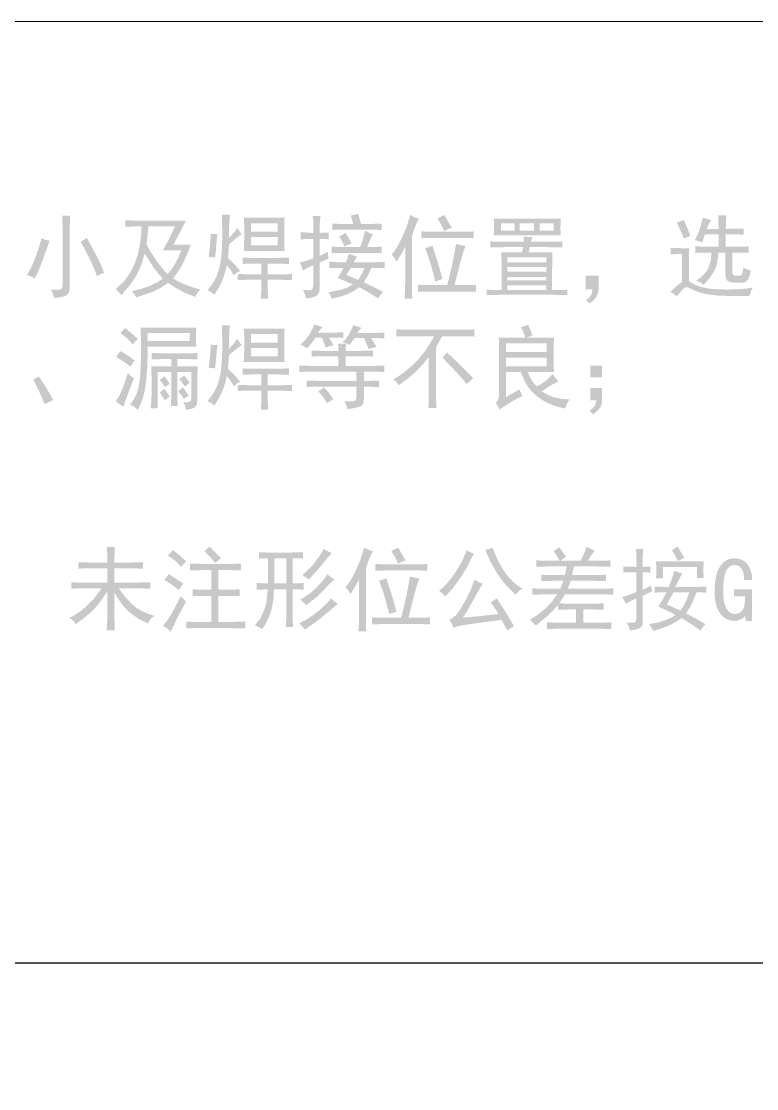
# Model space of a CAD drawing. Header units: millimetres. Extents: x 3 to 591, y 5 to 206.
# Drawn here: x 491.14 to 514.35, y 171.13 to 204.82 of the extents above; entities that cross this region are included whole.
import ezdxf

# ---------------------------------------------------------------- set-up
doc = ezdxf.new("R2010")
doc.units = ezdxf.units.MM
picture_1 = doc.add_image_def('image4.jpg', size_in_pixel=(736, 881))

msp = doc.modelspace()

# ---------------------------------------------------------------- hatches: boundary and pattern name
h = msp.add_hatch(color=7)
h.paths.add_polyline_path([(492.677715, 198.688557), (492.669309, 198.501971), (492.666691, 198.259161), (492.666691, 196.44015), (492.659577, 196.342585), (492.638304, 196.264864), (492.602974, 196.206986), (492.553692, 196.168952), (492.487141, 196.142907), (492.400799, 196.120997), (492.294716, 196.10322), (492.168944, 196.089577), (492.132012, 196.222282), (492.066969, 196.3492), (492.179417, 196.349923), (492.268714, 196.352094), (492.33486, 196.355711), (492.377854, 196.360775), (492.424983, 196.400463), (492.440693, 196.496374), (492.440693, 198.259161), (492.429117, 198.688557)])
h.paths.add_polyline_path([(492.033345, 197.897564), (491.922826, 197.593706), (491.795771, 197.247681), (491.730056, 197.075719), (491.668578, 196.927011), (491.611441, 196.801661), (491.558748, 196.699773), (491.442649, 196.773015), (491.321175, 196.812772), (491.493498, 197.150253), (491.626548, 197.485254), (491.677906, 197.640913), (491.719497, 197.774711), (491.751269, 197.886703), (491.773171, 197.976939), (491.905945, 197.923195)])
h.paths.add_polyline_path([(493.209087, 197.987963), (493.412279, 197.613627), (493.570409, 197.304249), (493.683477, 197.05988), (493.751483, 196.880571), (493.638277, 196.843709), (493.525485, 196.779148), (493.429151, 197.028952), (493.310442, 197.293018), (493.169305, 197.571347), (493.005689, 197.863939), (493.1016, 197.917269)])
h = msp.add_hatch(color=7)
h.paths.add_polyline_path([(496.333217, 198.530359), (496.255496, 198.382082), (496.157931, 198.185849), (495.937996, 197.77354), (496.480392, 197.77354), (496.402868, 197.556818), (496.329014, 197.370533), (496.258777, 197.214737), (496.192106, 197.089482), (496.060503, 196.884912), (495.92642, 196.711348), (496.080209, 196.617848), (496.29353, 196.518974), (496.537925, 196.428506), (496.785214, 196.360775), (496.683583, 196.23372), (496.627015, 196.123202), (496.416476, 196.201638), (496.203199, 196.301313), (495.987131, 196.422176), (495.768221, 196.564174), (495.529339, 196.404528), (495.287562, 196.287464), (495.034623, 196.195686), (494.762254, 196.112177), (494.716778, 196.188245), (494.626655, 196.304), (494.928652, 196.379637), (495.191375, 196.470881), (495.414824, 196.577627), (495.598998, 196.699773), (495.443418, 196.879193), (495.293625, 197.078458), (495.033451, 197.490767), (494.920452, 197.123657), (494.767766, 196.795684), (494.580904, 196.513462), (494.456811, 196.364909), (494.287657, 196.179977), (494.216619, 196.267689), (494.117883, 196.372351), (494.3722, 196.606411), (494.569879, 196.880571), (494.714091, 197.167134), (494.807453, 197.440055), (494.865331, 197.699746), (494.903365, 197.948275), (494.924449, 198.170002), (494.931477, 198.34956), (494.795878, 198.34956), (494.423256, 198.338536), (494.423256, 198.541934), (494.795878, 198.530359)])
h.paths.add_polyline_path([(495.089675, 197.77354), (495.219831, 197.544579), (495.406624, 197.264768), (495.50915, 197.124217), (495.601754, 197.007695), (495.684437, 196.915255), (495.757197, 196.846947), (495.861308, 196.969317), (495.97162, 197.134682), (496.081587, 197.342628), (496.186594, 197.592741), (495.598998, 197.592741), (495.680509, 197.729581), (495.768221, 197.892051), (495.867027, 198.093934), (495.983195, 198.34956), (495.146451, 198.34956), (495.13851, 198.245682), (495.126331, 198.115087), (495.110019, 197.957724)])
h = msp.add_hatch(color=7)
h.paths.add_polyline_path([(498.157582, 197.570142), (498.162965, 197.655718), (498.167572, 197.766099), (498.171457, 197.901284), (498.174669, 198.061274), (498.172947, 198.373469), (498.157582, 198.620758), (499.446323, 198.620758), (499.435299, 198.39476), (499.435936, 198.127084), (499.437917, 197.900388), (499.441345, 197.714724), (499.446323, 197.570142)])
h.paths.add_polyline_path([(498.915503, 196.666149), (498.915503, 196.53055), (498.918121, 196.27892), (498.926527, 196.066978), (498.700529, 196.066978), (498.70921, 196.259145), (498.712104, 196.496374), (498.712104, 196.666149), (498.316332, 196.666149), (497.965759, 196.654573), (497.965759, 196.846947), (498.316332, 196.835372), (498.712104, 196.835372), (498.712104, 197.174369), (498.463506, 197.174369), (498.270994, 197.171544), (498.123957, 197.163345), (498.123957, 197.366743), (498.2681, 197.358062), (498.451931, 197.355168), (499.2319, 197.355168), (499.581922, 197.366743), (499.581922, 197.163345), (499.242924, 197.174369), (498.915503, 197.174369), (498.915503, 196.835372), (499.2771, 196.835372), (499.497035, 196.838266), (499.683897, 196.846947), (499.683897, 196.654573), (499.519841, 196.657467), (499.322299, 196.666149)])
h.paths.add_polyline_path([(498.089782, 198.100962), (498.014231, 198.047107), (497.923177, 197.976456), (497.81662, 197.888959), (497.694561, 197.784564), (497.660385, 197.355168), (497.863853, 197.157557), (498.044582, 196.948371), (497.937095, 196.883534), (497.841184, 196.801748), (497.748029, 196.973727), (497.626761, 197.129169), (497.554552, 196.850944), (497.474075, 196.626461), (497.370722, 196.418653), (497.230989, 196.191001), (497.132046, 196.27327), (497.016566, 196.338176), (497.184411, 196.555768), (497.3043, 196.779148), (497.386156, 197.023405), (497.439899, 197.304456), (497.469665, 197.616582), (497.479587, 197.954339), (497.476762, 198.327167), (497.468563, 198.722733), (497.717161, 198.722733), (497.694561, 198.37216), (497.694561, 197.987963), (497.855378, 198.163111), (497.954183, 198.30436)])
h.paths.add_polyline_path([(499.2319, 198.180337), (499.2319, 198.451535), (498.384131, 198.451535), (498.384131, 198.180337)])
h.paths.add_polyline_path([(499.2319, 197.75094), (499.2319, 198.010563), (498.384131, 198.010563), (498.384131, 197.75094)])
h.paths.add_polyline_path([(497.332964, 198.100962), (497.312982, 197.994991), (497.298788, 197.835276), (497.281769, 197.624781), (497.253589, 197.366743), (497.05019, 197.389343), (497.095252, 197.739571), (497.11799, 198.112537)])
h = msp.add_hatch(color=7)
h.paths.add_polyline_path([(501.734811, 197.389343), (501.692091, 197.329674), (501.632836, 197.219569), (502.35603, 197.219569), (502.51981, 197.22825), (502.604628, 197.231144), (502.604628, 197.027746), (502.508579, 197.035945), (502.37863, 197.03877), (502.186807, 197.03877), (502.076289, 196.795822), (501.949233, 196.586774), (502.277069, 196.425612), (502.559429, 196.2814), (502.536166, 196.256286), (502.500242, 196.214014), (502.451606, 196.154586), (502.390206, 196.078002), (502.285604, 196.150762), (502.152839, 196.233445), (501.991858, 196.326049), (501.80261, 196.428575), (501.631389, 196.305723), (501.43495, 196.208089), (501.20461, 196.130505), (500.93169, 196.066978), (500.900615, 196.163302), (500.830266, 196.270376), (501.214463, 196.344239), (501.412419, 196.41321), (501.599212, 196.518974), (501.531102, 196.54843), (501.4293, 196.592148), (501.293804, 196.650129), (501.124615, 196.722373), (501.203646, 196.852253), (501.305414, 197.03877), (501.124615, 197.03877), (500.968621, 197.035945), (500.863891, 197.027746), (500.863891, 197.242169), (500.95429, 197.230869), (501.112489, 197.219569), (501.384238, 197.219569), (501.446387, 197.38328), (501.474637, 197.490767), (501.63573, 197.425792)])
h.paths.add_polyline_path([(500.35567, 198.146162), (500.35567, 198.485159), (500.349951, 198.567083), (500.33307, 198.677533), (500.581668, 198.677533), (500.564581, 198.567083), (500.559068, 198.485159), (500.559068, 198.146162), (500.685917, 198.149055), (500.841291, 198.157737), (500.841291, 197.942763), (500.685917, 197.951445), (500.559068, 197.954339), (500.559068, 197.422967), (500.652086, 197.470992), (500.818691, 197.547542), (500.821585, 197.420211), (500.830266, 197.332568), (500.660768, 197.256087), (500.559068, 197.208544), (500.559068, 196.394951), (500.5364, 196.258938), (500.468669, 196.168401), (500.412652, 196.137378), (500.335551, 196.112039), (500.237365, 196.092282), (500.118096, 196.078002), (500.095428, 196.185489), (500.027697, 196.3492), (500.129293, 196.336806), (500.208358, 196.332732), (500.264892, 196.33703), (500.298895, 196.349751), (500.335551, 196.400187), (500.35567, 196.48535), (500.35567, 197.129169), (500.301091, 197.105906), (500.22827, 197.069983), (500.137156, 197.021347), (500.027697, 196.959946), (499.974091, 197.10657), (499.926273, 197.208544), (500.174665, 197.276344), (500.35567, 197.344143), (500.35567, 197.954339), (500.276295, 197.954339), (499.959897, 197.942763), (499.959897, 198.168761), (500.276295, 198.146162)])
h.paths.add_polyline_path([(501.983409, 198.213961), (502.144226, 198.132106), (502.243031, 198.089938), (502.205617, 198.043834), (502.161176, 197.962538), (502.109706, 197.845999), (502.051208, 197.694165), (502.277207, 197.694165), (502.426724, 197.705465), (502.514229, 197.716765), (502.514229, 197.502342), (502.421074, 197.510541), (502.299806, 197.513366), (501.192415, 197.513366), (501.087064, 197.510541), (500.93169, 197.502342), (500.93169, 197.716765), (501.075971, 197.705465), (501.169815, 197.694165), (501.836234, 197.694165), (501.929252, 197.976594)])
h.paths.add_polyline_path([(501.610236, 198.428935), (501.567724, 198.589752), (501.531412, 198.688557), (501.669561, 198.719632), (501.768435, 198.745333), (501.858834, 198.428935), (502.243031, 198.428935), (502.389792, 198.437134), (502.514229, 198.439959), (502.514229, 198.236561), (502.254607, 198.248136), (501.260214, 198.248136), (501.092783, 198.245243), (500.95429, 198.236561), (500.95429, 198.439959), (501.078589, 198.431553), (501.226039, 198.428935)])
h.paths.add_polyline_path([(501.395813, 196.812772), (501.618711, 196.727885), (501.768435, 196.654573), (501.892872, 196.85804), (501.971833, 197.03877), (501.542437, 197.03877), (501.454862, 196.908821)])
h.paths.add_polyline_path([(501.373213, 198.146162), (501.488969, 197.948138), (501.565036, 197.807164), (501.417931, 197.756384), (501.339038, 197.716765), (501.251326, 197.903282), (501.169815, 198.033162), (501.282676, 198.089662)])
h = msp.add_hatch(color=7)
h.paths.add_polyline_path([(503.694774, 198.587134), (503.650858, 198.524106), (503.598518, 198.414466), (503.537807, 198.258317), (503.468776, 198.055762), (503.468776, 196.620949), (503.469413, 196.45052), (503.471394, 196.301382), (503.474822, 196.173534), (503.4798, 196.066978), (503.231202, 196.066978), (503.248083, 196.304276), (503.253802, 196.609373), (503.253802, 197.694165), (503.17329, 197.55153), (503.101253, 197.428686), (503.037691, 197.325583), (502.982604, 197.242169), (502.903505, 197.369499), (502.824405, 197.457143), (502.899663, 197.548825), (502.978332, 197.665984), (503.060515, 197.808671), (503.146315, 197.976939), (503.300242, 198.341154), (503.412001, 198.711157), (503.556281, 198.634676)])
h.paths.add_polyline_path([(505.164314, 197.72834), (505.139501, 197.681005), (505.110502, 197.606797), (505.077265, 197.505718), (505.039739, 197.377768), (504.995901, 197.21664), (504.94369, 197.016032), (504.883005, 196.775944), (504.813741, 196.496374), (505.197938, 196.496374), (505.378737, 196.499268), (505.491736, 196.50795), (505.491736, 196.2814), (505.367368, 196.290082), (505.197938, 196.292976), (504.045347, 196.292976), (503.915234, 196.292252), (503.807704, 196.290082), (503.722809, 196.286465), (503.660599, 196.2814), (503.660599, 196.50795), (503.801917, 196.499268), (504.022196, 196.496374), (504.576719, 196.496374), (504.649264, 196.763955), (504.720517, 197.069776), (504.790426, 197.413838), (504.858941, 197.79614), (505.025477, 197.756452)])
h.paths.add_polyline_path([(505.107539, 198.180337), (505.285444, 198.182955), (505.412912, 198.191361), (505.412912, 197.976939), (505.282619, 197.985138), (505.096515, 197.987963), (504.090547, 197.987963), (503.762574, 197.976939), (503.762574, 198.191361), (504.090547, 198.180337)])
h.paths.add_polyline_path([(504.113147, 197.739365), (504.293876, 197.188632), (504.429544, 196.688748), (504.305176, 196.646167), (504.203546, 196.609373), (504.073459, 197.118145), (503.989537, 197.377768), (503.886597, 197.660541)])
h.paths.add_polyline_path([(504.486319, 198.711157), (504.613305, 198.490809), (504.723342, 198.30436), (504.61868, 198.267498), (504.486319, 198.202937), (504.392888, 198.403441), (504.271345, 198.598158)])
h = msp.add_hatch(color=7)
h.paths.add_polyline_path([(507.271452, 198.010563), (507.215228, 197.863939), (507.791248, 197.863939), (507.974803, 197.866558), (508.20962, 197.874964), (508.20962, 197.683141), (507.98059, 197.69134), (507.791248, 197.694165), (507.181053, 197.694165), (507.158453, 197.535966), (507.904247, 197.535966), (507.895841, 197.27593), (507.893223, 197.06137), (507.893223, 196.338176), (508.147471, 196.341), (508.367819, 196.3492), (508.367819, 196.179977), (507.904247, 196.191001), (506.276508, 196.191001), (505.824512, 196.179977), (505.824512, 196.3492), (506.299108, 196.338176), (506.299108, 197.06137), (506.296283, 197.27593), (506.288084, 197.535966), (506.94403, 197.535966), (506.96663, 197.694165), (506.366908, 197.694165), (505.937511, 197.683141), (505.937511, 197.874964), (506.366908, 197.863939), (506.98923, 197.863939), (507.000254, 198.033162), (507.124278, 198.016075)])
h.paths.add_polyline_path([(508.164421, 198.598158), (508.152845, 198.30436), (508.164421, 198.067338), (506.05051, 198.067338), (506.062086, 198.315936), (506.05051, 198.598158)])
h.paths.add_polyline_path([(507.712424, 197.219569), (507.712424, 197.377768), (506.479907, 197.377768), (506.479907, 197.219569)])
h.paths.add_polyline_path([(507.712424, 196.925771), (507.712424, 197.072945), (506.479907, 197.072945), (506.479907, 196.925771)])
h.paths.add_polyline_path([(507.712424, 196.338176), (507.712424, 196.48535), (506.479907, 196.48535), (506.479907, 196.338176)])
h.paths.add_polyline_path([(507.712424, 196.643549), (507.712424, 196.756548), (506.479907, 196.756548), (506.479907, 196.643549)])
h.paths.add_polyline_path([(507.316652, 198.213961), (507.316652, 198.451535), (506.864104, 198.451535), (506.864104, 198.213961)])
h.paths.add_polyline_path([(507.938422, 198.213961), (507.938422, 198.451535), (507.49745, 198.451535), (507.49745, 198.213961)])
h.paths.add_polyline_path([(506.705905, 198.213961), (506.705905, 198.451535), (506.276508, 198.451535), (506.276508, 198.213961)])
h = msp.add_hatch(color=7)
h.paths.add_polyline_path([(512.910068, 198.552958), (512.836481, 198.420322), (512.774469, 198.270736), (513.147642, 198.270736), (513.136066, 198.700133), (513.39624, 198.700133), (513.379152, 198.513547), (513.37364, 198.270736), (513.557109, 198.275482), (513.712362, 198.278936), (513.839503, 198.281046), (513.938636, 198.281761), (513.938636, 198.089938), (513.831054, 198.094683), (513.700993, 198.098137), (513.548505, 198.100247), (513.37364, 198.100962), (513.37364, 197.705741), (513.757837, 197.705741), (514.096835, 197.716765), (514.096835, 197.513366), (514.000501, 197.518431), (513.881792, 197.522048), (513.740655, 197.524219), (513.577039, 197.524942), (513.577039, 196.903171), (513.58479, 196.853657), (513.608045, 196.818353), (513.646802, 196.797209), (513.701062, 196.790172), (513.836661, 196.790172), (513.872025, 196.823228), (513.898811, 196.877677), (513.917121, 196.953418), (513.92706, 197.050346), (514.042747, 196.993777), (514.164634, 196.959946), (514.124335, 196.791783), (514.071272, 196.67173), (514.005497, 196.599736), (513.92706, 196.575749), (513.622238, 196.575749), (513.508335, 196.590537), (513.427039, 196.634936), (513.3783, 196.708997), (513.362065, 196.812772), (513.362065, 197.524942), (513.136066, 197.524942), (513.128229, 197.361756), (513.104785, 197.211232), (513.065838, 197.073419), (513.011492, 196.948371), (512.864731, 196.719685), (512.672494, 196.50795), (512.576238, 196.57823), (512.446496, 196.631973), (512.575894, 196.733276), (512.682141, 196.833856), (512.765236, 196.933815), (512.825181, 197.033258), (512.89739, 197.254915), (512.921644, 197.524942), (512.762377, 197.524219), (512.624401, 197.522048), (512.507715, 197.518431), (512.412321, 197.513366), (512.412321, 197.72834), (512.581682, 197.711253), (512.728718, 197.705741), (513.147642, 197.705741), (513.147642, 198.100962), (512.717694, 198.100962), (512.627295, 197.84134), (512.401296, 197.920163), (512.54792, 198.242142), (512.649895, 198.620758)])
h.paths.add_polyline_path([(512.220498, 197.660541), (512.211816, 197.434267), (512.208922, 197.231144), (512.208922, 196.620949), (512.377603, 196.515417), (512.590157, 196.436912), (512.846635, 196.385382), (513.147091, 196.360775), (513.456434, 196.355926), (513.740405, 196.363738), (513.999054, 196.384262), (514.232434, 196.417551), (514.175727, 196.324051), (514.119434, 196.157377), (513.793339, 196.153751), (513.516129, 196.154414), (513.287702, 196.159315), (513.107954, 196.168401), (512.821047, 196.20113), (512.582095, 196.253288), (512.389583, 196.319916), (512.242546, 196.394399), (512.18261, 196.423045), (512.12686, 196.429677), (512.075347, 196.414398), (512.028124, 196.377312), (511.931799, 196.26886), (511.824725, 196.134777), (511.734188, 196.21677), (511.621327, 196.2814), (511.776701, 196.428506), (511.9945, 196.598349), (511.9945, 197.479742), (511.632902, 197.468167), (511.632902, 197.671565), (511.749906, 197.666587), (511.886806, 197.663159), (512.043652, 197.661178)])
h.paths.add_polyline_path([(512.050724, 198.552958), (512.118626, 198.394019), (512.17516, 198.256267), (512.220326, 198.139805), (512.254122, 198.044738), (512.050724, 197.965363), (512.01952, 198.047959), (511.971417, 198.160218), (511.906469, 198.302242), (511.824725, 198.474135)])
h = msp.add_hatch(color=7)
h.dxf.hatch_style = 2
h.paths.add_polyline_path([(508.949193, 196.790172), (509.35599, 196.790172), (509.35599, 196.338176), (509.325294, 196.205987), (509.267933, 196.092196), (509.183908, 195.996801), (509.073217, 195.919803), (508.960218, 196.021778), (509.049204, 196.085443), (509.112766, 196.163165), (509.150904, 196.254942), (509.163616, 196.360775), (508.949193, 196.360775)])
h = msp.add_hatch(color=7)
h.paths.add_polyline_path([(495.123851, 194.556144), (495.122412, 194.313893), (495.118132, 194.095672), (495.111061, 193.901533), (495.101251, 193.731526), (495.074241, 193.440415), (495.038964, 193.200154), (494.996451, 193.007918), (494.948564, 192.861157), (494.890549, 192.722733), (494.818478, 192.555784), (494.69976, 192.654933), (494.569879, 192.725558), (494.689838, 192.886788), (494.77879, 193.076131), (494.83963, 193.286557), (494.875253, 193.51104), (494.894752, 193.753781), (494.908877, 194.01926), (494.917558, 194.275093), (494.920452, 194.488344), (494.918868, 194.667765), (494.914389, 194.79923), (494.907361, 194.941926), (494.897853, 195.155315), (496.66119, 195.155315), (496.652509, 195.025159), (496.649615, 194.861517), (496.652509, 194.694568), (496.66119, 194.556144)])
h.paths.add_polyline_path([(495.858621, 192.680358), (495.870196, 192.951556), (495.870196, 193.754126), (495.4408, 193.754126), (495.4408, 192.600983), (495.21425, 192.600983), (495.23933, 192.830151), (495.247874, 193.041955), (495.247874, 193.561751), (495.23685, 193.934924), (495.870196, 193.934924), (495.870196, 194.160922), (495.621598, 194.160922), (495.247874, 194.149347), (495.247874, 194.352745), (495.621598, 194.341721), (496.333217, 194.341721), (496.497066, 194.344339), (496.694814, 194.352745), (496.694814, 194.149347), (496.502647, 194.158029), (496.333217, 194.160922), (496.062019, 194.160922), (496.062019, 193.934924), (496.70639, 193.934924), (496.694814, 193.584351), (496.694814, 192.849581), (496.673455, 192.716945), (496.609927, 192.635159), (496.498444, 192.587203), (496.333217, 192.555784), (496.307861, 192.680289), (496.254393, 192.804382), (496.367263, 192.799024), (496.446285, 192.816095), (496.491511, 192.855696), (496.502991, 192.917932), (496.502991, 193.754126), (496.062019, 193.754126), (496.062019, 192.963132), (496.073595, 192.680358)])
h.paths.add_polyline_path([(496.446216, 194.736942), (496.446216, 194.98554), (495.123851, 194.98554), (495.123851, 194.736942)])
h.paths.add_polyline_path([(494.694454, 193.550727), (494.672948, 193.504115), (494.643122, 193.432078), (494.604925, 193.334616), (494.558304, 193.21173), (494.355457, 192.657758), (494.250726, 192.731277), (494.117883, 192.815957), (494.235154, 193.013499), (494.338369, 193.245354), (494.50208, 193.71995), (494.600954, 193.621076)])
h.paths.add_polyline_path([(494.265057, 194.40952), (494.362278, 194.357017), (494.473968, 194.290458), (494.717054, 194.115723), (494.581455, 193.923349), (494.389081, 194.069972), (494.129458, 194.228722)])
h.paths.add_polyline_path([(494.411681, 195.143739), (494.500702, 195.0747), (494.609567, 194.980028), (494.818478, 194.793718), (494.730765, 194.71448), (494.649254, 194.612919), (494.579732, 194.705936), (494.484992, 194.804742), (494.265057, 194.98554), (494.346844, 195.070221)])
h.paths.add_polyline_path([(496.242818, 193.267954), (496.423616, 193.008331), (496.265418, 192.906356), (496.18618, 193.02783), (496.084619, 193.14393)])
h.paths.add_polyline_path([(496.276993, 193.641126), (496.457792, 193.415128), (496.299593, 193.290553), (496.208987, 193.423396), (496.118794, 193.528127)])
h.paths.add_polyline_path([(495.655222, 193.222754), (495.824997, 192.974156), (495.666798, 192.861157), (495.508599, 193.109755)])
h.paths.add_polyline_path([(495.655222, 193.618527), (495.731428, 193.513796), (495.824997, 193.380953), (495.666798, 193.279529), (495.587492, 193.40369), (495.508599, 193.505527)])
h = msp.add_hatch(color=7)
h.paths.add_polyline_path([(498.157582, 194.070523), (498.162965, 194.156099), (498.167572, 194.26648), (498.171457, 194.401666), (498.174669, 194.561656), (498.172947, 194.87385), (498.157582, 195.121139), (499.446323, 195.121139), (499.435299, 194.895141), (499.435936, 194.627466), (499.437917, 194.40077), (499.441345, 194.215105), (499.446323, 194.070523)])
h.paths.add_polyline_path([(498.915503, 193.16653), (498.915503, 193.030931), (498.918121, 192.779301), (498.926527, 192.567359), (498.700529, 192.567359), (498.70921, 192.759526), (498.712104, 192.996756), (498.712104, 193.16653), (498.316332, 193.16653), (497.965759, 193.154955), (497.965759, 193.347329), (498.316332, 193.335753), (498.712104, 193.335753), (498.712104, 193.674751), (498.463506, 193.674751), (498.270994, 193.671926), (498.123957, 193.663726), (498.123957, 193.867125), (498.2681, 193.858443), (498.451931, 193.855549), (499.2319, 193.855549), (499.581922, 193.867125), (499.581922, 193.663726), (499.242924, 193.674751), (498.915503, 193.674751), (498.915503, 193.335753), (499.2771, 193.335753), (499.497035, 193.338647), (499.683897, 193.347329), (499.683897, 193.154955), (499.519841, 193.157848), (499.322299, 193.16653)])
h.paths.add_polyline_path([(498.089782, 194.601343), (498.014231, 194.547488), (497.923177, 194.476838), (497.81662, 194.389341), (497.694561, 194.284946), (497.660385, 193.855549), (497.863853, 193.657938), (498.044582, 193.448752), (497.937095, 193.383916), (497.841184, 193.302129), (497.748029, 193.474108), (497.626761, 193.629551), (497.554552, 193.351325), (497.474075, 193.126843), (497.370722, 192.919034), (497.230989, 192.691382), (497.132046, 192.773651), (497.016566, 192.838557), (497.184411, 193.056149), (497.3043, 193.279529), (497.386156, 193.523786), (497.439899, 193.804837), (497.469665, 194.116963), (497.479587, 194.45472), (497.476762, 194.827548), (497.468563, 195.223114), (497.717161, 195.223114), (497.694561, 194.872541), (497.694561, 194.488344), (497.855378, 194.663493), (497.954183, 194.804742)])
h.paths.add_polyline_path([(499.2319, 194.680718), (499.2319, 194.951916), (498.384131, 194.951916), (498.384131, 194.680718)])
h.paths.add_polyline_path([(499.2319, 194.251322), (499.2319, 194.510944), (498.384131, 194.510944), (498.384131, 194.251322)])
h.paths.add_polyline_path([(497.332964, 194.601343), (497.312982, 194.495372), (497.298788, 194.335658), (497.281769, 194.125162), (497.253589, 193.867125), (497.05019, 193.889724), (497.095252, 194.239953), (497.11799, 194.612919)])
h = msp.add_hatch(color=7)
h.paths.add_polyline_path([(501.147215, 194.420545), (501.144321, 194.516594), (501.13564, 194.646543), (501.384238, 194.646543), (501.375832, 194.516594), (501.373213, 194.420545), (501.84781, 194.420545), (502.030951, 194.423439), (502.243031, 194.43212), (502.243031, 194.239746), (502.039564, 194.248428), (501.858834, 194.251322), (501.373213, 194.251322), (501.373213, 193.945948), (502.186807, 193.945948), (502.37863, 193.948842), (502.593604, 193.957524), (502.593604, 193.754126), (502.186807, 193.76515), (501.949233, 193.76515), (501.949233, 193.471352), (502.209269, 193.474246), (502.42383, 193.482928), (502.42383, 193.279529), (501.949233, 193.290553), (501.949233, 192.917932), (501.946141, 192.825741), (501.925324, 192.752567), (501.886834, 192.69841), (501.830722, 192.66327), (501.66522, 192.616899), (501.429437, 192.578383), (501.3954, 192.70847), (501.339038, 192.826981), (501.505643, 192.821676), (501.621812, 192.827533), (501.661284, 192.841709), (501.689542, 192.872732), (501.706535, 192.920705), (501.712211, 192.985731), (501.712211, 193.290553), (500.524893, 193.290553), (500.355326, 193.287728), (500.140696, 193.279529), (500.140696, 193.482928), (500.570093, 193.471352), (501.712211, 193.471352), (501.712211, 193.76515), (500.31047, 193.76515), (500.137802, 193.762325), (499.914698, 193.754126), (499.914698, 193.957524), (500.137802, 193.948842), (500.31047, 193.945948), (501.147215, 193.945948), (501.147215, 194.251322), (500.694667, 194.251322), (500.516418, 194.248428), (500.298895, 194.239746), (500.298895, 194.43212), (500.438016, 194.427056), (500.550318, 194.423439), (500.635851, 194.421268), (500.694667, 194.420545)])
h.paths.add_polyline_path([(500.649468, 195.166339), (500.578774, 195.101365), (500.502293, 194.997116), (500.90909, 194.997116), (501.127096, 194.999734), (501.305414, 195.00814), (501.305414, 194.827342), (501.163683, 194.836023), (500.988465, 194.838917), (500.852866, 194.838917), (500.914878, 194.734186), (500.988465, 194.601343), (500.739867, 194.52252), (500.732753, 194.55064), (500.71148, 194.612712), (500.67615, 194.708787), (500.626868, 194.838917), (500.42347, 194.838917), (500.31302, 194.686368), (500.163296, 194.49992), (499.948873, 194.623943), (500.09274, 194.756648), (500.208496, 194.906717), (500.304476, 195.073253), (500.389294, 195.256738)])
h.paths.add_polyline_path([(501.497237, 194.612919), (501.282814, 194.703318), (501.386994, 194.804949), (501.474637, 194.929316), (501.621812, 195.234139), (501.881434, 195.143739), (501.802059, 195.06464), (501.745835, 194.98554), (502.209407, 194.98554), (502.262849, 194.986264), (502.344661, 194.988434), (502.454896, 194.992052), (502.593604, 194.997116), (502.593604, 194.816317), (502.175232, 194.827342), (502.282581, 194.655018), (502.35603, 194.545119), (502.21175, 194.510806), (502.096408, 194.47732), (502.078528, 194.537049), (502.048039, 194.61533), (502.004941, 194.712112), (501.949233, 194.827342), (501.655436, 194.827342), (501.587705, 194.728399)])
h.paths.add_polyline_path([(500.988465, 192.895332), (500.785067, 192.770757), (500.666004, 192.960031), (500.513869, 193.14393), (500.598274, 193.19726), (500.694667, 193.267954), (500.852522, 193.08433)])
h = msp.add_hatch(color=7)
h.paths.add_polyline_path([(505.435512, 194.872541), (505.24617, 194.881223), (505.084939, 194.884117), (504.41852, 194.884117), (504.330601, 194.717099), (504.226146, 194.533544), (504.226146, 193.12133), (504.22904, 192.881001), (504.237721, 192.612559), (503.988572, 192.612559), (503.999596, 193.12133), (503.999596, 194.228722), (503.808807, 193.990597), (503.587012, 193.762394), (503.33421, 193.544112), (503.050403, 193.335753), (502.962691, 193.451577), (502.88118, 193.528127), (503.00324, 193.593136), (503.143697, 193.687291), (503.30255, 193.810591), (503.4798, 193.963036), (503.662743, 194.145557), (503.83871, 194.359911), (504.007752, 194.606098), (504.169922, 194.884117), (503.423576, 194.884117), (502.97158, 194.872541), (502.97158, 195.09854), (503.270958, 195.090134), (503.491376, 195.087515), (505.073915, 195.087515), (505.237557, 195.090134), (505.435512, 195.09854)])
h.paths.add_polyline_path([(505.197938, 193.369928), (505.06935, 193.523838), (504.898491, 193.714438), (504.685256, 193.941832), (504.429544, 194.206122), (504.576719, 194.364321), (504.828073, 194.131088), (505.039739, 193.928861), (505.401337, 193.561751)])
h = msp.add_hatch(color=7)
h.paths.add_polyline_path([(507.203653, 195.087515), (507.271452, 194.906717), (507.090653, 194.838917), (507.949447, 194.838917), (507.938422, 194.47732), (507.938422, 194.138323), (507.941041, 193.962967), (507.949447, 193.754126), (507.124829, 193.754126), (507.166859, 193.653598), (507.226252, 193.533639), (507.305283, 193.410443), (507.407051, 193.302129), (507.526871, 193.362487), (507.661161, 193.454264), (507.792626, 193.565954), (507.904247, 193.686326), (508.085046, 193.460328), (507.881647, 193.347329), (507.745979, 193.262579), (507.56525, 193.14393), (507.767132, 193.027899), (507.966534, 192.951556), (508.18268, 192.906494), (508.435619, 192.883757), (508.367819, 192.773376), (508.30002, 192.600983), (508.111599, 192.644589), (507.94235, 192.695999), (507.792221, 192.75516), (507.661161, 192.82202), (507.440813, 192.967128), (507.26594, 193.12133), (507.131512, 193.282147), (507.033878, 193.448752), (506.960291, 193.609914), (506.898279, 193.754126), (506.434707, 193.754126), (506.434707, 192.963132), (506.503023, 192.999004), (506.595524, 193.05043), (506.71221, 193.117463), (506.85308, 193.200154), (506.955054, 192.996756), (506.765161, 192.9036), (506.558731, 192.782333), (506.369388, 192.66079), (506.231309, 192.567359), (506.169021, 192.683045), (506.11831, 192.781782), (506.183353, 192.861226), (506.220284, 192.985731), (506.220284, 194.49992), (506.208709, 194.838917), (507.045454, 194.838917), (506.98923, 194.997116), (506.957742, 195.073253), (506.909304, 195.166339), (507.135853, 195.245714)])
h.paths.add_polyline_path([(507.723449, 194.386921), (507.723449, 194.658119), (506.434707, 194.658119), (506.434707, 194.386921)])
h.paths.add_polyline_path([(507.723449, 193.934924), (507.723449, 194.206122), (506.434707, 194.206122), (506.434707, 193.934924)])
h = msp.add_hatch(color=7)
h.paths.add_polyline_path([(509.095817, 193.245354), (509.468989, 193.245354), (509.468989, 192.815957), (509.446975, 192.706601), (509.392508, 192.604222), (509.305588, 192.508767), (509.186216, 192.420185), (509.073217, 192.533184), (509.158586, 192.592103), (509.222872, 192.666371), (509.266073, 192.756038), (509.288191, 192.861157), (509.095817, 192.861157)])
h.paths.add_polyline_path([(509.095817, 193.957524), (509.468989, 193.957524), (509.468989, 193.584351), (509.095817, 193.584351)])
h = msp.add_hatch(color=7)
h.dxf.hatch_style = 2
h.paths.add_polyline_path([(491.875146, 192.736582), (491.694141, 193.151992), (491.513549, 193.516552), (491.694347, 193.606951), (491.920139, 193.26506), (492.146344, 192.872732)])
h = msp.add_hatch(color=7)
h.dxf.hatch_style = 2
h.paths.add_polyline_path([(493.850347, 187.737705), (493.849537, 187.895215), (493.847177, 188.028747), (493.843371, 188.138301), (493.83822, 188.223877), (494.087369, 188.223877), (494.082391, 188.142642), (494.078963, 188.034535), (494.076983, 187.899556), (494.076345, 187.737705), (494.573541, 187.737705), (494.980338, 187.749281), (494.980338, 187.545882), (494.573541, 187.556907), (494.076345, 187.556907), (494.076345, 187.10491), (494.742764, 187.10491), (495.206337, 187.116486), (495.206337, 186.913087), (494.75434, 186.924111), (494.211944, 186.924111), (494.424989, 186.640167), (494.657877, 186.398803), (494.791736, 186.294512), (494.950297, 186.202364), (495.133662, 186.122309), (495.341935, 186.054294), (495.217499, 185.960932), (495.138537, 185.81672), (494.842879, 185.957693), (494.567478, 186.155717), (494.437253, 186.279939), (494.31199, 186.426846), (494.191687, 186.596388), (494.076345, 186.788513), (494.076345, 185.997519), (494.087369, 185.601746), (493.827196, 185.601746), (493.844559, 185.791157), (493.850347, 185.997519), (493.850347, 186.822688), (493.715067, 186.615457), (493.581285, 186.435252), (493.449054, 186.282023), (493.318424, 186.155717), (493.072858, 185.952181), (492.855403, 185.79412), (492.781816, 185.895819), (492.652005, 185.997519), (492.754634, 186.042692), (492.8707, 186.110449), (493.000201, 186.20084), (493.143138, 186.313916), (493.424258, 186.590488), (493.668997, 186.924111), (493.104001, 186.924111), (492.883584, 186.921287), (492.719804, 186.913087), (492.719804, 187.116486), (492.90584, 187.107804), (493.126601, 187.10491), (493.850347, 187.10491), (493.850347, 187.556907), (493.375199, 187.556907), (493.129288, 187.554082), (492.934227, 187.545882), (492.934227, 187.749281), (493.12357, 187.740599), (493.3526, 187.737705)])
h = msp.add_hatch(color=7)
h.paths.add_polyline_path([(497.573648, 187.692506), (497.80509, 187.695399), (498.070844, 187.704081), (498.070844, 187.489107), (497.796339, 187.497789), (497.584672, 187.500683), (497.358674, 187.500683), (497.358674, 186.878912), (497.573648, 186.878912), (497.78249, 186.881806), (498.025645, 186.890487), (498.025645, 186.675513), (497.788277, 186.684195), (497.573648, 186.687089), (497.358674, 186.687089), (497.358674, 185.86192), (497.641448, 185.86192), (498.206443, 185.873495), (498.206443, 185.658521), (497.652472, 185.669546), (496.827854, 185.669546), (496.558861, 185.666927), (496.341131, 185.658521), (496.341131, 185.873495), (496.555691, 185.864814), (496.838878, 185.86192), (497.132676, 185.86192), (497.132676, 186.687089), (496.951877, 186.687089), (496.544529, 186.675513), (496.544529, 186.890487), (496.963453, 186.878912), (497.132676, 186.878912), (497.132676, 187.500683), (496.918253, 187.500683), (496.465705, 187.489107), (496.465705, 187.704081), (496.929277, 187.692506)])
h.paths.add_polyline_path([(496.341131, 186.50629), (496.209804, 186.27602), (496.064421, 185.992006), (495.994029, 185.848234), (495.935781, 185.727768), (495.889625, 185.630556), (495.85551, 185.556546), (495.736792, 185.661208), (495.606912, 185.748921), (495.671008, 185.815704), (495.739341, 185.902847), (495.812016, 186.010455), (495.889134, 186.13863), (496.171908, 186.675513)])
h.paths.add_polyline_path([(495.787711, 187.376108), (496.033277, 187.215222), (496.250731, 187.071286), (496.180107, 186.980749), (496.104108, 186.867888), (495.883484, 187.045654), (495.652112, 187.195309), (495.719911, 187.27434)])
h.paths.add_polyline_path([(495.92331, 188.133478), (496.163226, 187.94131), (496.341131, 187.771881), (496.250662, 187.689681), (496.182932, 187.602106), (495.982496, 187.805436), (495.765111, 187.963703)])
h.paths.add_polyline_path([(496.918253, 188.099302), (497.076452, 188.234901), (497.240094, 188.082421), (497.438049, 187.873304), (497.25725, 187.726681), (497.076176, 187.93821)])
h = msp.add_hatch(color=7)
h.paths.add_polyline_path([(499.612435, 188.054103), (499.852903, 188.056997), (500.031359, 188.065678), (500.031359, 187.86228), (499.887009, 187.870479), (499.703386, 187.873304), (499.703386, 187.08231), (499.909678, 187.085204), (500.053959, 187.093886), (500.053959, 186.878912), (499.915052, 186.887593), (499.703386, 186.890487), (499.703386, 186.087918), (499.70628, 185.867501), (499.714961, 185.703721), (499.488412, 185.703721), (499.496611, 185.876251), (499.499436, 186.076894), (499.499436, 186.890487), (499.115239, 186.890487), (499.097359, 186.63512), (499.06687, 186.411481), (499.023772, 186.219676), (498.968065, 186.059806), (498.849553, 185.809623), (498.742618, 185.635921), (498.62073, 185.709578), (498.505044, 185.748921), (498.667377, 185.95349), (498.793329, 186.206429), (498.840992, 186.353078), (498.876563, 186.516005), (498.900145, 186.695159), (498.911841, 186.890487), (498.561819, 186.878912), (498.561819, 187.093886), (498.731249, 187.085204), (498.923416, 187.08231), (498.923416, 187.873304), (498.756398, 187.870479), (498.640643, 187.86228), (498.640643, 188.065678), (498.69635, 188.060614), (498.773348, 188.056997), (498.871636, 188.054826), (498.991216, 188.054103)])
h.paths.add_polyline_path([(501.127175, 186.438491), (501.057834, 186.377091), (500.963119, 186.295382), (500.843084, 186.193312), (500.697778, 186.07083), (500.386893, 185.826297), (500.087583, 185.624346), (500.008346, 185.723634), (499.906784, 185.81672), (500.2032, 185.974919), (500.505404, 186.200917), (500.645249, 186.3237), (500.759721, 186.432427), (500.848871, 186.527099), (500.912752, 186.607714), (501.005701, 186.520002)])
h.paths.add_polyline_path([(499.499436, 187.08231), (499.499436, 187.873304), (499.126815, 187.873304), (499.126815, 187.08231)])
h.paths.add_polyline_path([(501.025751, 187.206885), (500.967874, 187.162348), (500.896767, 187.096573), (500.812431, 187.00961), (500.714866, 186.901512), (500.600041, 186.780787), (500.464752, 186.655876), (500.308999, 186.526728), (500.132783, 186.393291), (500.050927, 186.48059), (499.94096, 186.562514), (500.22897, 186.750134), (500.460756, 186.952223), (500.647204, 187.160101), (500.799753, 187.365084), (500.929495, 187.26304)])
h.paths.add_polyline_path([(500.935352, 188.031503), (500.80933, 187.900107), (500.658091, 187.709593), (500.464683, 187.473535), (500.212158, 187.206885), (500.008759, 187.342484), (500.22897, 187.545469), (500.392956, 187.72613), (500.534067, 187.921191), (500.686754, 188.167102), (500.776946, 188.116252)])
h = msp.add_hatch(color=7)
h.paths.add_polyline_path([(502.23992, 188.088278), (502.196004, 188.02525), (502.143664, 187.91561), (502.082953, 187.759461), (502.013922, 187.556907), (502.013922, 186.122093), (502.01456, 185.951664), (502.01654, 185.802526), (502.019968, 185.674679), (502.024946, 185.568122), (501.776348, 185.568122), (501.793229, 185.80542), (501.798948, 186.110518), (501.798948, 187.195309), (501.718436, 187.052674), (501.646399, 186.92983), (501.582837, 186.826727), (501.52775, 186.743313), (501.448651, 186.870644), (501.369552, 186.958287), (501.44481, 187.049969), (501.523478, 187.167129), (501.605661, 187.309816), (501.691461, 187.478083), (501.845388, 187.842298), (501.957147, 188.212302), (502.101428, 188.13582)])
h.paths.add_polyline_path([(503.70946, 187.229485), (503.684647, 187.182149), (503.655648, 187.107942), (503.622411, 187.006863), (503.584886, 186.878912), (503.541047, 186.717785), (503.488836, 186.517177), (503.428151, 186.277088), (503.358887, 185.997519), (503.743085, 185.997519), (503.923883, 186.000412), (504.036882, 186.009094), (504.036882, 185.782545), (503.912514, 185.791226), (503.743085, 185.79412), (502.590493, 185.79412), (502.460381, 185.793397), (502.352851, 185.791226), (502.267955, 185.787609), (502.205745, 185.782545), (502.205745, 186.009094), (502.347063, 186.000412), (502.567342, 185.997519), (503.121865, 185.997519), (503.19441, 186.265099), (503.265663, 186.57092), (503.335573, 186.914982), (503.404087, 187.297284), (503.570623, 187.257597)])
h.paths.add_polyline_path([(503.652685, 187.681481), (503.83059, 187.6841), (503.958058, 187.692506), (503.958058, 187.478083), (503.827765, 187.486282), (503.641661, 187.489107), (502.635693, 187.489107), (502.30772, 187.478083), (502.30772, 187.692506), (502.635693, 187.681481)])
h.paths.add_polyline_path([(502.658293, 187.240509), (502.839023, 186.689776), (502.97469, 186.189893), (502.850322, 186.147311), (502.748692, 186.110518), (502.618605, 186.619289), (502.534683, 186.878912), (502.431743, 187.161685)])
h.paths.add_polyline_path([(503.031466, 188.212302), (503.158452, 187.991953), (503.268488, 187.805505), (503.163826, 187.768642), (503.031466, 187.704081), (502.938035, 187.904586), (502.816492, 188.099302)])
h = msp.add_hatch(color=7)
h.paths.add_polyline_path([(506.200795, 186.110518), (506.093239, 186.279948), (505.952197, 186.472115), (506.144571, 186.607714), (506.460418, 186.11603), (506.590642, 185.897197), (506.686967, 185.726321), (506.471993, 185.601746), (506.392756, 185.751677), (506.291195, 185.929719), (505.940415, 185.882384), (505.645446, 185.842076), (505.406287, 185.808796), (505.222939, 185.782545), (505.078452, 185.759411), (504.955876, 185.734727), (504.85521, 185.708596), (504.776455, 185.681121), (504.728499, 185.799839), (504.652432, 185.929719), (504.76233, 185.991662), (504.866854, 186.087918), (504.923698, 186.159748), (504.992531, 186.262791), (505.073353, 186.397046), (505.166164, 186.562514), (505.334354, 186.901443), (505.443426, 187.195309), (505.593149, 187.113454), (505.703599, 187.071286), (505.636222, 186.962981), (505.558147, 186.830749), (505.469427, 186.674644), (505.370114, 186.494715), (505.272644, 186.319437), (505.190211, 186.178111), (505.122765, 186.070787), (505.070253, 185.997519), (505.612993, 186.04823)])
h.paths.add_polyline_path([(506.008972, 188.212302), (506.117898, 187.941827), (506.230492, 187.706699), (506.346704, 187.506918), (506.466481, 187.342484), (506.588343, 187.205317), (506.710876, 187.088098), (506.834133, 186.990722), (506.958165, 186.913087), (506.825047, 186.825168), (506.743191, 186.720713), (506.429481, 187.02588), (506.16662, 187.376108), (505.952059, 187.751899), (505.782974, 188.133478), (505.901348, 188.164415)])
h.paths.add_polyline_path([(505.420826, 188.020479), (505.203027, 187.596663), (504.979854, 187.229485), (504.750824, 186.918668), (504.516833, 186.664489), (504.423333, 186.771632), (504.324459, 186.845288), (504.444546, 186.947495), (504.567476, 187.073835), (504.693196, 187.224257), (504.821655, 187.398708), (505.044828, 187.765886), (505.194827, 188.121902), (505.29067, 188.068297)])
h = msp.add_hatch(color=7)
h.dxf.hatch_style = 2
h.paths.add_polyline_path([(509.235077, 188.110878), (509.130071, 187.97521), (509.020103, 187.79448), (509.291301, 187.79448), (509.537006, 187.797099), (509.732274, 187.805505), (509.732274, 187.602106), (509.531425, 187.610788), (509.291301, 187.613682), (508.579682, 187.613682), (508.522907, 187.342484), (509.144678, 187.342484), (509.381838, 187.345102), (509.596675, 187.353508), (509.596675, 187.15011), (509.378945, 187.158791), (509.133103, 187.161685), (508.477708, 187.161685), (508.43802, 187.048342), (508.386757, 186.913087), (509.415876, 186.913087), (509.641599, 186.915705), (509.822673, 186.924111), (509.822673, 186.720713), (509.650005, 186.729395), (509.4269, 186.732289), (508.296358, 186.732289), (508.200377, 186.576432), (508.115559, 186.449515), (508.500307, 186.438491), (509.144678, 186.438491), (509.5173, 186.449515), (509.5173, 186.246117), (509.167278, 186.257692), (508.87348, 186.257692), (508.87348, 185.83932), (509.359101, 185.83932), (509.418322, 185.840035), (509.505862, 185.842145), (509.62172, 185.845599), (509.765898, 185.850344), (509.765898, 185.635921), (509.635156, 185.6409), (509.525706, 185.644327), (509.437546, 185.646308), (509.370676, 185.646946), (508.04776, 185.646946), (507.878192, 185.644327), (507.731362, 185.635921), (507.731362, 185.850344), (508.059335, 185.83932), (508.647482, 185.83932), (508.647482, 186.257692), (508.500307, 186.257692), (508.081935, 186.246117), (508.081935, 186.404315), (507.947576, 186.248873), (507.77105, 186.076894), (507.38134, 185.748921), (507.188966, 185.929719), (507.433155, 186.09095), (507.669075, 186.280292), (507.879501, 186.494921), (508.04776, 186.732289), (507.697738, 186.732289), (507.460095, 186.729395), (507.268341, 186.720713), (507.268341, 186.924111), (507.46292, 186.915705), (507.708762, 186.913087), (508.149735, 186.913087), (508.251158, 187.161685), (507.878537, 187.161685), (507.550564, 187.15011), (507.550564, 187.353508), (507.742455, 187.345102), (507.866961, 187.342484), (508.296358, 187.342484), (508.353133, 187.613682), (507.776562, 187.613682), (507.392365, 187.602106), (507.392365, 187.805505), (507.742938, 187.79448), (508.127135, 187.79448), (508.033635, 187.960947), (507.934761, 188.099302), (508.019579, 188.152908), (508.115559, 188.223877), (508.214365, 188.090828), (508.330533, 187.918504), (508.149735, 187.79448), (508.794105, 187.79448), (508.895667, 188.000428), (508.974904, 188.234901)])
h = msp.add_hatch(color=7)
h.paths.add_polyline_path([(511.99761, 187.387684), (511.907211, 187.223421), (511.859255, 187.123031), (511.783188, 186.969311), (512.449607, 186.969311), (512.616143, 186.972205), (512.75498, 186.980887), (512.75498, 186.788513), (512.449607, 186.800088), (512.398688, 186.66566), (512.336608, 186.511802), (512.249033, 186.335276), (512.122185, 186.133118), (512.415707, 185.974781), (512.73238, 185.79412), (512.653074, 185.703583), (512.574181, 185.590722), (512.282864, 185.796876), (511.97501, 185.986494), (511.84644, 185.891685), (511.664125, 185.788608), (511.5493, 185.735261), (511.414011, 185.682637), (511.258258, 185.630633), (511.082042, 185.579146), (511.025404, 185.689527), (510.946443, 185.79412), (511.196143, 185.835186), (511.449151, 185.912631), (511.565526, 185.959554), (511.659991, 186.004409), (511.732545, 186.047197), (511.783188, 186.087918), (511.523083, 186.220692), (511.240241, 186.348092), (511.378802, 186.568095), (511.500414, 186.800088), (511.293777, 186.797194), (511.127241, 186.788513), (511.127241, 186.980887), (511.42159, 186.969311), (511.568214, 186.969311), (511.609253, 187.060356), (511.653032, 187.175535), (511.699601, 187.314794), (511.749012, 187.478083)])
h.paths.add_polyline_path([(510.55067, 187.88488), (510.547845, 188.03984), (510.539646, 188.167102), (510.765644, 188.167102), (510.756963, 188.042665), (510.754069, 187.895904), (510.754069, 187.602106), (510.991642, 187.613682), (510.991642, 187.421308), (510.754069, 187.432883), (510.754069, 186.878912), (510.889736, 186.946711), (511.002667, 187.014511), (511.059442, 186.833712), (510.926392, 186.77425), (510.754069, 186.687089), (510.754069, 185.896095), (510.742907, 185.762976), (510.686269, 185.681121), (510.635316, 185.654361), (510.561832, 185.63034), (510.465817, 185.60911), (510.347272, 185.590722), (510.316197, 185.715021), (510.245848, 185.83932), (510.410937, 185.836426), (510.499958, 185.850895), (510.537923, 185.895957), (510.55067, 185.986494), (510.55067, 186.607714), (510.364222, 186.520002), (510.211673, 186.438491), (510.155173, 186.571127), (510.098674, 186.652914), (510.182088, 186.671198), (510.285191, 186.703694), (510.408035, 186.750349), (510.55067, 186.811112), (510.55067, 187.432883), (510.330322, 187.429989), (510.143873, 187.421308), (510.143873, 187.613682), (510.31916, 187.605), (510.55067, 187.602106)])
h.paths.add_polyline_path([(512.675605, 187.771881), (512.667199, 187.613406), (512.664581, 187.478083), (512.675605, 187.252085), (512.461182, 187.252085), (512.461182, 187.602106), (511.387415, 187.602106), (511.387415, 187.240509), (511.172441, 187.240509), (511.183465, 187.489107), (511.172441, 187.771881)])
h.paths.add_polyline_path([(511.51199, 186.415891), (511.941386, 186.223517), (512.018272, 186.331512), (512.090972, 186.46364), (512.159435, 186.619849), (512.223609, 186.800088), (511.726412, 186.800088), (511.627469, 186.624733)])
h.paths.add_polyline_path([(511.850987, 188.246477), (512.06541, 187.88488), (511.862011, 187.782905), (511.774368, 187.963566), (511.670188, 188.121902)])
h = msp.add_hatch(color=7)
h.dxf.hatch_style = 2
h.paths.add_polyline_path([(514.206172, 185.896095), (514.014349, 185.896095), (513.980174, 186.054294), (513.922227, 185.992006), (513.839062, 185.941295), (513.738741, 185.907326), (513.630152, 185.896095), (513.514388, 185.909841), (513.405187, 185.951079), (513.302497, 186.019808), (513.206267, 186.11603), (513.124601, 186.242723), (513.066396, 186.4028), (513.031549, 186.596156), (513.019957, 186.822688), (513.030507, 187.071148), (513.062193, 187.285709), (513.115067, 187.46637), (513.18918, 187.613131), (513.281689, 187.726802), (513.389753, 187.808123), (513.513423, 187.856992), (513.652752, 187.873304), (513.775449, 187.861229), (513.883987, 187.825073), (513.978468, 187.764939), (514.058997, 187.68093), (514.123386, 187.577904), (514.169378, 187.46072), (514.196973, 187.329479), (514.206172, 187.184285), (513.957574, 187.184285), (513.93773, 187.391404), (513.878199, 187.539819), (513.782218, 187.629116), (513.652752, 187.658881), (513.567899, 187.647203), (513.494415, 187.612166), (513.4323, 187.553772), (513.381554, 187.472019), (513.341849, 187.362775), (513.313617, 187.221906), (513.296753, 187.04941), (513.291154, 186.845288), (513.298191, 186.652337), (513.319335, 186.49189), (513.354639, 186.363999), (513.404154, 186.268717), (513.462548, 186.19935), (513.525283, 186.14993), (513.592359, 186.120353), (513.663776, 186.110518), (513.795241, 186.137389), (513.895286, 186.218005), (513.958814, 186.354982), (513.980174, 186.55149), (513.980174, 186.675513), (513.630152, 186.675513), (513.630152, 186.890487), (514.206172, 186.890487)])

# ---------------------------------------------------------------- linework, layer by layer
at = {"color": 9, "lineweight": 0, "true_color": 0xc0c0c0}
msp.add_lwpolyline([(588.994237, 204.822778), (301.974237, 204.822778)], dxfattribs=at)

# ---------------------------------------------------------------- pictures from other files: only their frames are drawn
image = msp.add_image(picture_1, insert=(464.20759, 46.973687), size_in_units=(106.73472, 128.122949))
image.dxf.flags = 7

doc.saveas('drawing.dxf')
